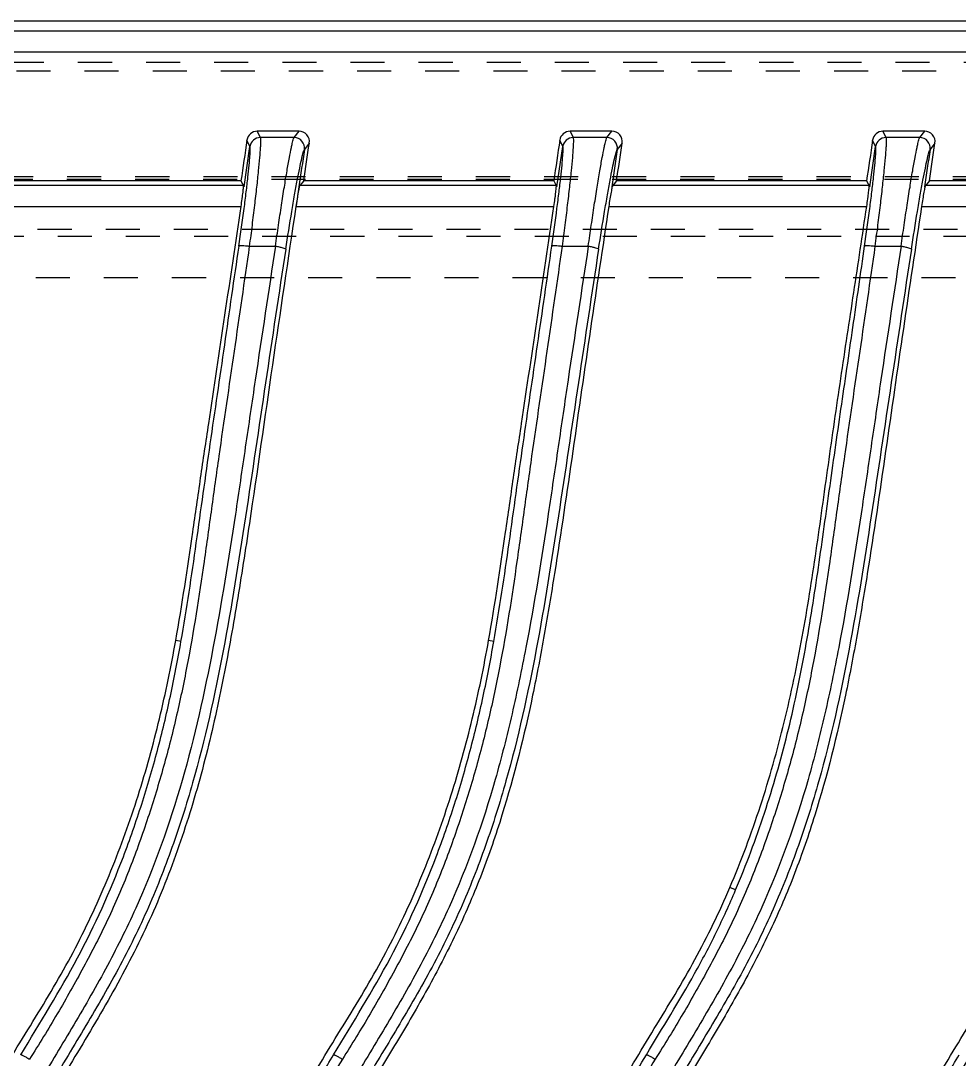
# Model space of a CAD drawing. Header units: millimetres. Extents: x 547 to 3706, y -10485 to 2068.
# Drawn here: x 1264.14 to 1309.14, y 1651.56 to 1701.34 of the extents above; entities that cross this region are included whole.
import ezdxf

# ---------------------------------------------------------------- set-up
doc = ezdxf.new("R2010")
doc.units = ezdxf.units.MM
doc.header["$LTSCALE"] = 16.335
doc.linetypes.add('HIDDEN', pattern=[0.2, 0.1, -0.1])
doc.layers.get('0').update_dxf_attribs({"linetype": 'CONTINUOUS'})
doc.layers.add('DEFAULT_2', color=8, linetype='HIDDEN')

msp = doc.modelspace()

# ---------------------------------------------------------------- linework, layer by layer
at = {"color": 7, "linetype": 'Continuous'}
for p, q in [((1221.848, 1701.337), (1444.607, 1701.337)), ((1418.4, 1700.846), (1242.45, 1700.846)), ((1242.425, 1699.848), (1418.425, 1699.848)), ((1275.478, 1696.042), (1275.623, 1695.739)), ((1277.481, 1696.042), (1275.478, 1696.042)), ((1277.245, 1695.739), (1277.481, 1696.042)), ((1290.478, 1696.042), (1290.623, 1695.739)), ((1292.481, 1696.042), (1290.478, 1696.042)), ((1292.245, 1695.739), (1292.481, 1696.042)), ((1305.478, 1696.042), (1305.623, 1695.739)), ((1307.481, 1696.042), (1305.478, 1696.042)), ((1307.245, 1695.739), (1307.481, 1696.042)), ((1274.844, 1693.384), (1275.129, 1695.312)), ((1275.129, 1695.312), (1274.984, 1695.616)), ((1277.245, 1695.739), (1275.623, 1695.739)), ((1277.975, 1695.469), (1277.739, 1695.166)), ((1289.844, 1693.384), (1290.129, 1695.312)), ((1290.129, 1695.312), (1289.984, 1695.616)), ((1292.245, 1695.739), (1290.623, 1695.739)), ((1292.975, 1695.469), (1292.739, 1695.166)), ((1304.844, 1693.384), (1305.129, 1695.312)), ((1305.129, 1695.312), (1304.984, 1695.616)), ((1307.245, 1695.739), (1305.623, 1695.739)), ((1307.975, 1695.469), (1307.739, 1695.166)), ((1274.817, 1693.434), (1262.514, 1693.434)), ((1274.695, 1693.668), (1262.707, 1693.668)), ((1274.695, 1693.668), (1274.844, 1693.384)), ((1277.474, 1693.385), (1277.337, 1692.474)), ((1277.707, 1693.668), (1277.514, 1693.434)), ((1289.817, 1693.434), (1277.514, 1693.434)), ((1289.695, 1693.668), (1277.707, 1693.668)), ((1289.695, 1693.668), (1289.844, 1693.384)), ((1292.707, 1693.668), (1292.474, 1693.385)), ((1304.817, 1693.434), (1292.514, 1693.434)), ((1304.695, 1693.668), (1292.707, 1693.668)), ((1304.695, 1693.668), (1304.844, 1693.384)), ((1307.707, 1693.668), (1307.474, 1693.385)), ((1319.817, 1693.434), (1307.514, 1693.434)), ((1319.695, 1693.668), (1307.707, 1693.668)), ((1262.332, 1692.436), (1274.702, 1692.436)), ((1277.332, 1692.436), (1289.702, 1692.436)), ((1292.332, 1692.436), (1304.702, 1692.436)), ((1307.332, 1692.436), (1319.702, 1692.436)), ((1275.097, 1690.533), (1276.351, 1690.533)), ((1290.097, 1690.533), (1291.351, 1690.533)), ((1305.097, 1690.533), (1306.351, 1690.533)), ((1271.824, 1671.582), (1271.571, 1671.629)), ((1286.824, 1671.582), (1286.571, 1671.629)), ((1298.412, 1659.676), (1298.139, 1659.795))]:
    msp.add_line(p, q, dxfattribs=at)
for centre, radius, start, end in [((1275.478, 1695.543), 0.499, 89.9939, 171.6062), ((1290.478, 1695.543), 0.499, 89.9939, 171.6062), ((1305.478, 1695.543), 0.499, 89.9939, 171.6062), ((1275.624, 1695.237), 0.501, 90.0703, 171.4021), ((1277.244, 1695.237), 0.501, 351.7445, 89.8616), ((1290.624, 1695.237), 0.501, 90.0703, 171.4021), ((1292.244, 1695.237), 0.501, 351.7444, 89.8616), ((1305.624, 1695.237), 0.501, 90.0703, 171.4021), ((1307.244, 1695.237), 0.501, 351.7444, 89.8616)]:
    msp.add_arc(centre, radius, start, end, dxfattribs=at)
for centre, major_axis, ratio, start_param, end_param in [((6460.795, 921.75), (4124.678, -3238.736), 0.999193, -2.623723, -2.623347), ((-361.329, 1938.228), (1641.435, 228.537), 0.999338, -0.286637, -0.285537), ((6475.795, 921.75), (4124.678, -3238.736), 0.999193, -2.623723, -2.623347), ((-346.329, 1938.228), (1641.435, 228.537), 0.999338, -0.286637, -0.285537), ((6490.795, 921.75), (4124.678, -3238.736), 0.999193, -2.623723, -2.623347), ((-331.329, 1938.228), (1641.435, 228.537), 0.999338, -0.286637, -0.285537)]:
    msp.add_ellipse(centre, major_axis=major_axis, ratio=ratio, start_param=start_param, end_param=end_param, dxfattribs=at)
for points, knots in [([(1277.975, 1695.469), (1277.995, 1695.606), (1277.911, 1695.913), (1277.62, 1696.042), (1277.481, 1696.042)], [0, 0, 0, 0, 0.500032, 1, 1, 1, 1]), ([(1292.975, 1695.469), (1292.995, 1695.606), (1292.911, 1695.913), (1292.62, 1696.042), (1292.481, 1696.042)], [0, 0, 0, 0, 0.500032, 1, 1, 1, 1]), ([(1307.975, 1695.469), (1307.995, 1695.606), (1307.911, 1695.913), (1307.62, 1696.042), (1307.481, 1696.042)], [0, 0, 0, 0, 0.500032, 1, 1, 1, 1]), ([(1274.602, 1690.541), (1274.688, 1691.138), (1274.807, 1692.002), (1274.947, 1693.101), (1275.028, 1693.798), (1275.089, 1694.377), (1275.124, 1694.778), (1275.139, 1695.027), (1275.143, 1695.157), (1275.14, 1695.247), (1275.136, 1695.295), (1275.129, 1695.312)], [0, 0, 0, 0, 0.376559, 0.54458, 0.692053, 0.81454, 0.908221, 0.94333, 0.970271, 0.989098, 1, 1, 1, 1]), ([(1275.623, 1695.739), (1275.63, 1695.723), (1275.634, 1695.671), (1275.637, 1695.575), (1275.633, 1695.434), (1275.619, 1695.164), (1275.584, 1694.727), (1275.524, 1694.095), (1275.442, 1693.334), (1275.341, 1692.468), (1275.225, 1691.523), (1275.141, 1690.869), (1275.097, 1690.533)], [0, 0, 0, 0, 0.010152, 0.028743, 0.055653, 0.090647, 0.183937, 0.306539, 0.454492, 0.622305, 0.805589, 1, 1, 1, 1]), ([(1276.351, 1690.533), (1276.398, 1690.869), (1276.492, 1691.523), (1276.634, 1692.468), (1276.771, 1693.334), (1276.896, 1694.095), (1277.008, 1694.728), (1277.093, 1695.165), (1277.152, 1695.435), (1277.187, 1695.576), (1277.216, 1695.672), (1277.234, 1695.723), (1277.245, 1695.739)], [0, 0, 0, 0, 0.192925, 0.375038, 0.542125, 0.689981, 0.812963, 0.906913, 0.942378, 0.969842, 0.989091, 1, 1, 1, 1]), ([(1289.602, 1690.541), (1289.688, 1691.138), (1289.807, 1692.002), (1289.947, 1693.101), (1290.028, 1693.798), (1290.089, 1694.377), (1290.124, 1694.778), (1290.139, 1695.027), (1290.143, 1695.157), (1290.14, 1695.247), (1290.136, 1695.295), (1290.129, 1695.312)], [0, 0, 0, 0, 0.376564, 0.544587, 0.692061, 0.814548, 0.908227, 0.943336, 0.970275, 0.989099, 1, 1, 1, 1]), ([(1290.623, 1695.739), (1290.63, 1695.723), (1290.634, 1695.671), (1290.637, 1695.575), (1290.633, 1695.434), (1290.619, 1695.164), (1290.584, 1694.727), (1290.524, 1694.095), (1290.442, 1693.334), (1290.341, 1692.468), (1290.225, 1691.523), (1290.141, 1690.869), (1290.097, 1690.533)], [0, 0, 0, 0, 0.010152, 0.028743, 0.055653, 0.090648, 0.183937, 0.306539, 0.454492, 0.622305, 0.805589, 1, 1, 1, 1]), ([(1291.351, 1690.533), (1291.398, 1690.869), (1291.492, 1691.523), (1291.634, 1692.468), (1291.771, 1693.334), (1291.896, 1694.095), (1292.008, 1694.728), (1292.093, 1695.165), (1292.152, 1695.435), (1292.187, 1695.576), (1292.216, 1695.672), (1292.234, 1695.723), (1292.245, 1695.739)], [0, 0, 0, 0, 0.192925, 0.375038, 0.542125, 0.689981, 0.812963, 0.906913, 0.942378, 0.969842, 0.989091, 1, 1, 1, 1]), ([(1304.602, 1690.541), (1304.688, 1691.138), (1304.807, 1692.002), (1304.947, 1693.102), (1305.028, 1693.798), (1305.089, 1694.377), (1305.124, 1694.778), (1305.139, 1695.027), (1305.143, 1695.157), (1305.14, 1695.247), (1305.135, 1695.295), (1305.129, 1695.312)], [0, 0, 0, 0, 0.376567, 0.54459, 0.692063, 0.814549, 0.908228, 0.943336, 0.970274, 0.989099, 1, 1, 1, 1]), ([(1305.623, 1695.739), (1305.63, 1695.723), (1305.634, 1695.671), (1305.637, 1695.575), (1305.633, 1695.434), (1305.619, 1695.164), (1305.584, 1694.727), (1305.524, 1694.095), (1305.442, 1693.334), (1305.341, 1692.468), (1305.225, 1691.523), (1305.141, 1690.869), (1305.097, 1690.533)], [0, 0, 0, 0, 0.010152, 0.028743, 0.055653, 0.090648, 0.183937, 0.306539, 0.454492, 0.622305, 0.805589, 1, 1, 1, 1]), ([(1306.351, 1690.533), (1306.398, 1690.869), (1306.492, 1691.523), (1306.634, 1692.468), (1306.771, 1693.334), (1306.896, 1694.095), (1307.008, 1694.728), (1307.093, 1695.165), (1307.152, 1695.435), (1307.187, 1695.576), (1307.216, 1695.672), (1307.234, 1695.723), (1307.245, 1695.739)], [0, 0, 0, 0, 0.192925, 0.375038, 0.542125, 0.689981, 0.812963, 0.906913, 0.942378, 0.969842, 0.989091, 1, 1, 1, 1]), ([(1276.845, 1690.393), (1276.937, 1690.993), (1277.076, 1691.859), (1277.264, 1692.959), (1277.39, 1693.655), (1277.502, 1694.234), (1277.586, 1694.635), (1277.646, 1694.883), (1277.68, 1695.014), (1277.71, 1695.103), (1277.728, 1695.151), (1277.739, 1695.166)], [0, 0, 0, 0, 0.374341, 0.541572, 0.688683, 0.811273, 0.905607, 0.941347, 0.969096, 0.988671, 1, 1, 1, 1]), ([(1291.845, 1690.393), (1291.937, 1690.993), (1292.076, 1691.859), (1292.264, 1692.959), (1292.39, 1693.655), (1292.502, 1694.234), (1292.586, 1694.635), (1292.646, 1694.883), (1292.68, 1695.014), (1292.71, 1695.103), (1292.728, 1695.151), (1292.739, 1695.166)], [0, 0, 0, 0, 0.374343, 0.541575, 0.688687, 0.811277, 0.90561, 0.94135, 0.969098, 0.988672, 1, 1, 1, 1]), ([(1306.845, 1690.393), (1306.937, 1690.993), (1307.076, 1691.859), (1307.264, 1692.959), (1307.39, 1693.655), (1307.502, 1694.234), (1307.586, 1694.635), (1307.646, 1694.883), (1307.68, 1695.014), (1307.71, 1695.103), (1307.728, 1695.151), (1307.739, 1695.166)], [0, 0, 0, 0, 0.374343, 0.541575, 0.688687, 0.811277, 0.90561, 0.94135, 0.969098, 0.988672, 1, 1, 1, 1]), ([(1274.702, 1692.436), (1274.721, 1692.558), (1274.746, 1692.737), (1274.776, 1692.966), (1274.794, 1693.114), (1274.807, 1693.237), (1274.817, 1693.333), (1274.818, 1693.393), (1274.821, 1693.426), (1274.817, 1693.434)], [0, 0, 0, 0, 0.369648, 0.538944, 0.688584, 0.813541, 0.909073, 0.971911, 1, 1, 1, 1]), ([(1277.514, 1693.434), (1277.508, 1693.426), (1277.501, 1693.394), (1277.484, 1693.333), (1277.466, 1693.238), (1277.431, 1693.059), (1277.386, 1692.788), (1277.35, 1692.559), (1277.331, 1692.436)], [0, 0, 0, 0, 0.02975, 0.093838, 0.189958, 0.314763, 0.632424, 1, 1, 1, 1]), ([(1289.702, 1692.436), (1289.721, 1692.558), (1289.746, 1692.737), (1289.776, 1692.966), (1289.794, 1693.114), (1289.807, 1693.237), (1289.817, 1693.333), (1289.818, 1693.393), (1289.821, 1693.426), (1289.817, 1693.434)], [0, 0, 0, 0, 0.369648, 0.538944, 0.688584, 0.813541, 0.909073, 0.971911, 1, 1, 1, 1]), ([(1292.515, 1693.434), (1292.508, 1693.426), (1292.501, 1693.394), (1292.484, 1693.333), (1292.466, 1693.237), (1292.432, 1693.058), (1292.386, 1692.788), (1292.35, 1692.559), (1292.332, 1692.436)], [0, 0, 0, 0, 0.029771, 0.093925, 0.190168, 0.315155, 0.632666, 1, 1, 1, 1]), ([(1304.702, 1692.436), (1304.721, 1692.558), (1304.746, 1692.737), (1304.776, 1692.966), (1304.794, 1693.114), (1304.807, 1693.237), (1304.817, 1693.333), (1304.818, 1693.393), (1304.821, 1693.426), (1304.817, 1693.434)], [0, 0, 0, 0, 0.369648, 0.538944, 0.688584, 0.813541, 0.909073, 0.971911, 1, 1, 1, 1]), ([(1307.515, 1693.434), (1307.508, 1693.426), (1307.501, 1693.394), (1307.484, 1693.333), (1307.466, 1693.237), (1307.432, 1693.058), (1307.386, 1692.788), (1307.35, 1692.559), (1307.332, 1692.436)], [0, 0, 0, 0, 0.029771, 0.093925, 0.190168, 0.315155, 0.632666, 1, 1, 1, 1]), ([(1277.332, 1692.436), (1276.953, 1689.904), (1276.194, 1684.84), (1275.301, 1678.503), (1274.517, 1673.443), (1273.845, 1669.661), (1273.008, 1665.911), (1271.926, 1662.222), (1270.784, 1659.228), (1269.698, 1656.908), (1268.802, 1655.208), (1267.85, 1653.539), (1266.531, 1651.345), (1265.209, 1649.15), (1264.059, 1646.859), (1263.299, 1645.093), (1262.669, 1643.277), (1262.16, 1641.424), (1261.709, 1639.557), (1261.248, 1637.692), (1260.777, 1635.831), (1260.475, 1634.587), (1260.331, 1633.964)], [0, 0, 0, 0, 0.124977, 0.249955, 0.312443, 0.374938, 0.437428, 0.49993, 0.562445, 0.593689, 0.624938, 0.656201, 0.687456, 0.749941, 0.781233, 0.812513, 0.843744, 0.874981, 0.906257, 0.937521, 0.968763, 1, 1, 1, 1]), ([(1271.571, 1671.629), (1271.878, 1673.355), (1272.262, 1675.958), (1272.762, 1679.429), (1273.279, 1682.897), (1273.932, 1687.232), (1274.445, 1690.701), (1274.702, 1692.436)], [0, 0, 0, 0, 0.249993, 0.375007, 0.500007, 0.75, 1, 1, 1, 1]), ([(1292.332, 1692.436), (1292.039, 1690.481), (1291.451, 1686.574), (1290.611, 1680.706), (1289.897, 1675.817), (1289.251, 1671.918), (1288.52, 1668.035), (1287.561, 1664.194), (1286.277, 1660.454), (1285.11, 1657.725), (1283.752, 1655.089), (1282.259, 1652.526), (1280.714, 1649.997), (1279.512, 1647.835), (1278.694, 1646.035), (1278.15, 1644.654), (1277.684, 1643.246), (1277.284, 1641.818), (1276.92, 1640.382), (1276.437, 1638.465), (1275.825, 1636.072), (1275.143, 1633.188), (1274.528, 1630.288), (1273.982, 1627.374), (1273.325, 1623.477), (1272.641, 1618.584), (1271.863, 1610.718), (1271.629, 1604.788), (1271.629, 1600.837)], [0, 0, 0, 0, 0.062498, 0.124996, 0.187494, 0.218743, 0.249995, 0.31248, 0.343738, 0.374989, 0.406246, 0.437493, 0.468754, 0.500001, 0.515642, 0.531281, 0.546906, 0.56253, 0.578163, 0.593794, 0.625041, 0.656289, 0.68754, 0.718789, 0.750039, 0.812535, 0.875032, 1, 1, 1, 1]), ([(1286.571, 1671.629), (1286.878, 1673.355), (1287.262, 1675.958), (1287.762, 1679.429), (1288.279, 1682.897), (1288.932, 1687.232), (1289.445, 1690.701), (1289.702, 1692.436)], [0, 0, 0, 0, 0.249993, 0.375007, 0.500007, 0.75, 1, 1, 1, 1]), ([(1307.332, 1692.436), (1307.039, 1690.481), (1306.451, 1686.574), (1305.611, 1680.706), (1304.897, 1675.817), (1304.251, 1671.918), (1303.52, 1668.035), (1302.561, 1664.194), (1301.277, 1660.454), (1300.11, 1657.725), (1298.752, 1655.089), (1297.259, 1652.526), (1295.714, 1649.997), (1294.512, 1647.835), (1293.694, 1646.035), (1293.15, 1644.654), (1292.684, 1643.246), (1292.284, 1641.818), (1291.92, 1640.382), (1291.437, 1638.465), (1290.825, 1636.072), (1290.143, 1633.188), (1289.528, 1630.288), (1288.982, 1627.374), (1288.325, 1623.477), (1287.641, 1618.584), (1286.863, 1610.718), (1286.629, 1604.788), (1286.629, 1600.837)], [0, 0, 0, 0, 0.062498, 0.124996, 0.187494, 0.218743, 0.249995, 0.31248, 0.343738, 0.374989, 0.406246, 0.437493, 0.468754, 0.500001, 0.515642, 0.531281, 0.546906, 0.56253, 0.578163, 0.593794, 0.625041, 0.656289, 0.68754, 0.718789, 0.750039, 0.812535, 0.875032, 1, 1, 1, 1]), ([(1298.139, 1659.795), (1298.685, 1661.074), (1299.658, 1663.688), (1300.795, 1667.71), (1301.645, 1671.801), (1302.292, 1675.924), (1302.855, 1680.058), (1303.456, 1684.186), (1304.082, 1688.311), (1304.498, 1691.06), (1304.702, 1692.436)], [0, 0, 0, 0, 0.125007, 0.250188, 0.375246, 0.500191, 0.625165, 0.750121, 0.875061, 1, 1, 1, 1]), ([(1322.332, 1692.436), (1322.039, 1690.481), (1321.451, 1686.574), (1320.611, 1680.706), (1319.897, 1675.817), (1319.251, 1671.918), (1318.52, 1668.035), (1317.561, 1664.194), (1316.277, 1660.454), (1315.11, 1657.725), (1313.752, 1655.089), (1312.259, 1652.526), (1310.714, 1649.997), (1309.512, 1647.835), (1308.694, 1646.035), (1308.15, 1644.654), (1307.684, 1643.246), (1307.284, 1641.818), (1306.92, 1640.382), (1306.437, 1638.465), (1305.825, 1636.072), (1305.143, 1633.188), (1304.528, 1630.288), (1303.982, 1627.374), (1303.325, 1623.477), (1302.641, 1618.584), (1301.863, 1610.718), (1301.629, 1604.788), (1301.629, 1600.837)], [0, 0, 0, 0, 0.062498, 0.124996, 0.187494, 0.218743, 0.249995, 0.31248, 0.343738, 0.374989, 0.406246, 0.437493, 0.468754, 0.500001, 0.515642, 0.531281, 0.546906, 0.56253, 0.578163, 0.593794, 0.625041, 0.656289, 0.68754, 0.718789, 0.750039, 0.812535, 0.875032, 1, 1, 1, 1]), ([(1276.351, 1690.533), (1276.028, 1688.393), (1275.536, 1685.184), (1274.905, 1680.899), (1274.276, 1676.61), (1273.416, 1671.255), (1272.004, 1664.89), (1270.175, 1659.752), (1268.226, 1655.86), (1266.589, 1653.036), (1264.889, 1650.248), (1263.59, 1647.853), (1262.694, 1645.866), (1261.924, 1643.827), (1261.483, 1642.249), (1261.245, 1641.186)], [0, 0, 0, 0, 0.12455, 0.186878, 0.249239, 0.374064, 0.499016, 0.624068, 0.686671, 0.749303, 0.811937, 0.87462, 0.905954, 0.937304, 1, 1, 1, 1]), ([(1276.845, 1690.393), (1276.515, 1688.257), (1275.872, 1683.978), (1274.922, 1677.553), (1273.909, 1671.132), (1272.734, 1665.832), (1271.424, 1661.688), (1270.416, 1659.152), (1269.483, 1657.165), (1268.456, 1655.204), (1267.054, 1652.815), (1265.62, 1650.453), (1264.541, 1648.545), (1263.795, 1647.106), (1263.147, 1645.635), (1262.427, 1643.62), (1262, 1642.071), (1261.732, 1641.032)], [0, 0, 0, 0, 0.124351, 0.248926, 0.373664, 0.498296, 0.560736, 0.623514, 0.655143, 0.686952, 0.750851, 0.814459, 0.845891, 0.876947, 0.907663, 0.938278, 1, 1, 1, 1]), ([(1275.097, 1690.533), (1274.856, 1688.856), (1274.37, 1685.501), (1273.751, 1681.308), (1273.281, 1677.948), (1272.817, 1674.584), (1272.296, 1671.225), (1271.595, 1667.899), (1270.96, 1665.427), (1270.206, 1662.988), (1269.342, 1660.584), (1268.331, 1658.236), (1267.159, 1655.964), (1265.904, 1653.737), (1265.018, 1652.281), (1264.559, 1651.563)], [0, 0, 0, 0, 0.12462, 0.249353, 0.311759, 0.374191, 0.499128, 0.561647, 0.624186, 0.68676, 0.749379, 0.811989, 0.874638, 0.937324, 1, 1, 1, 1]), ([(1271.821, 1671.583), (1272.098, 1673.153), (1272.45, 1675.521), (1272.887, 1678.683), (1273.339, 1681.848), (1273.919, 1685.799), (1274.375, 1688.961), (1274.603, 1690.541)], [0, 0, 0, 0, 0.249623, 0.374726, 0.499874, 0.75007, 1, 1, 1, 1]), ([(1274.602, 1690.541), (1274.605, 1690.546), (1274.62, 1690.554), (1274.67, 1690.563), (1274.774, 1690.564), (1274.925, 1690.554), (1275.038, 1690.541), (1275.097, 1690.533)], [0, 0, 0, 0, 0.031669, 0.092664, 0.316232, 0.644184, 1, 1, 1, 1]), ([(1291.351, 1690.533), (1291.028, 1688.397), (1290.537, 1685.193), (1289.908, 1680.916), (1289.28, 1676.634), (1288.594, 1672.357), (1287.717, 1668.113), (1286.655, 1663.908), (1285.197, 1659.802), (1283.256, 1655.915), (1281.623, 1653.093), (1279.926, 1650.311), (1278.624, 1647.923), (1277.725, 1645.941), (1276.951, 1643.908), (1276.508, 1642.334), (1276.268, 1641.273)], [0, 0, 0, 0, 0.124547, 0.186873, 0.249232, 0.374053, 0.436524, 0.499032, 0.624079, 0.686681, 0.749309, 0.811942, 0.874624, 0.905956, 0.937305, 1, 1, 1, 1]), ([(1276.351, 1690.533), (1276.411, 1690.524), (1276.528, 1690.503), (1276.68, 1690.468), (1276.784, 1690.436), (1276.831, 1690.411), (1276.844, 1690.399), (1276.845, 1690.393)], [0, 0, 0, 0, 0.352727, 0.682088, 0.907501, 0.96861, 1, 1, 1, 1]), ([(1291.845, 1690.393), (1291.517, 1688.265), (1290.876, 1684.002), (1289.929, 1677.601), (1288.921, 1671.203), (1287.756, 1665.919), (1286.458, 1661.783), (1285.458, 1659.249), (1284.531, 1657.262), (1283.509, 1655.298), (1282.109, 1652.905), (1280.673, 1650.543), (1279.59, 1648.634), (1278.839, 1647.195), (1278.184, 1645.725), (1277.455, 1643.709), (1277.024, 1642.158), (1276.754, 1641.118)], [0, 0, 0, 0, 0.124102, 0.248415, 0.372883, 0.49734, 0.559746, 0.622538, 0.654199, 0.686056, 0.750091, 0.813864, 0.84539, 0.87655, 0.90737, 0.938082, 1, 1, 1, 1]), ([(1290.097, 1690.533), (1289.856, 1688.856), (1289.37, 1685.501), (1288.751, 1681.308), (1288.281, 1677.948), (1287.817, 1674.584), (1287.296, 1671.225), (1286.595, 1667.899), (1285.96, 1665.427), (1285.206, 1662.988), (1284.342, 1660.584), (1283.331, 1658.236), (1282.159, 1655.964), (1280.904, 1653.737), (1280.018, 1652.281), (1279.559, 1651.563)], [0, 0, 0, 0, 0.12462, 0.249353, 0.311759, 0.374191, 0.499128, 0.561647, 0.624186, 0.68676, 0.749379, 0.811989, 0.874638, 0.937324, 1, 1, 1, 1]), ([(1286.821, 1671.583), (1287.098, 1673.153), (1287.45, 1675.521), (1287.887, 1678.683), (1288.339, 1681.848), (1288.919, 1685.799), (1289.375, 1688.961), (1289.603, 1690.541)], [0, 0, 0, 0, 0.249623, 0.374726, 0.499874, 0.75007, 1, 1, 1, 1]), ([(1289.602, 1690.541), (1289.605, 1690.546), (1289.62, 1690.554), (1289.67, 1690.563), (1289.774, 1690.564), (1289.925, 1690.554), (1290.038, 1690.541), (1290.097, 1690.533)], [0, 0, 0, 0, 0.031669, 0.092664, 0.316232, 0.644184, 1, 1, 1, 1]), ([(1306.351, 1690.533), (1306.028, 1688.397), (1305.537, 1685.193), (1304.908, 1680.916), (1304.28, 1676.634), (1303.594, 1672.357), (1302.717, 1668.113), (1301.655, 1663.908), (1300.197, 1659.802), (1298.256, 1655.915), (1296.623, 1653.093), (1294.926, 1650.311), (1293.624, 1647.923), (1292.725, 1645.941), (1291.951, 1643.908), (1291.508, 1642.334), (1291.268, 1641.273)], [0, 0, 0, 0, 0.124547, 0.186873, 0.249232, 0.374053, 0.436524, 0.499032, 0.624079, 0.686681, 0.749309, 0.811942, 0.874624, 0.905956, 0.937305, 1, 1, 1, 1]), ([(1291.351, 1690.533), (1291.411, 1690.524), (1291.528, 1690.503), (1291.68, 1690.468), (1291.784, 1690.436), (1291.831, 1690.411), (1291.844, 1690.399), (1291.845, 1690.393)], [0, 0, 0, 0, 0.352727, 0.682088, 0.907501, 0.96861, 1, 1, 1, 1]), ([(1306.845, 1690.393), (1306.517, 1688.265), (1305.876, 1684.002), (1304.929, 1677.601), (1303.921, 1671.203), (1302.756, 1665.919), (1301.458, 1661.783), (1300.458, 1659.249), (1299.531, 1657.262), (1298.509, 1655.298), (1297.109, 1652.905), (1295.673, 1650.543), (1294.59, 1648.634), (1293.839, 1647.195), (1293.184, 1645.725), (1292.455, 1643.709), (1292.024, 1642.158), (1291.754, 1641.118)], [0, 0, 0, 0, 0.124102, 0.248415, 0.372883, 0.49734, 0.559746, 0.622538, 0.654199, 0.686056, 0.750091, 0.813864, 0.84539, 0.87655, 0.90737, 0.938082, 1, 1, 1, 1]), ([(1305.097, 1690.533), (1304.856, 1688.856), (1304.37, 1685.501), (1303.751, 1681.308), (1303.281, 1677.948), (1302.817, 1674.584), (1302.296, 1671.225), (1301.595, 1667.899), (1300.96, 1665.427), (1300.206, 1662.988), (1299.342, 1660.584), (1298.331, 1658.236), (1297.159, 1655.964), (1295.904, 1653.737), (1295.018, 1652.281), (1294.559, 1651.563)], [0, 0, 0, 0, 0.12462, 0.249353, 0.311759, 0.374191, 0.499128, 0.561647, 0.624186, 0.68676, 0.749379, 0.811989, 0.874638, 0.937324, 1, 1, 1, 1]), ([(1298.415, 1659.675), (1298.928, 1660.884), (1299.847, 1663.35), (1300.94, 1667.138), (1301.749, 1670.997), (1302.365, 1674.893), (1302.902, 1678.806), (1303.467, 1682.719), (1304.039, 1686.631), (1304.415, 1689.238), (1304.603, 1690.541)], [0, 0, 0, 0, 0.124786, 0.249688, 0.374339, 0.499194, 0.624401, 0.74969, 0.874899, 1, 1, 1, 1]), ([(1304.602, 1690.541), (1304.605, 1690.546), (1304.62, 1690.554), (1304.67, 1690.563), (1304.774, 1690.564), (1304.925, 1690.554), (1305.038, 1690.541), (1305.097, 1690.533)], [0, 0, 0, 0, 0.031669, 0.092664, 0.316232, 0.644184, 1, 1, 1, 1]), ([(1321.351, 1690.533), (1321.028, 1688.397), (1320.537, 1685.193), (1319.908, 1680.916), (1319.28, 1676.634), (1318.594, 1672.357), (1317.717, 1668.113), (1316.655, 1663.908), (1315.197, 1659.802), (1313.256, 1655.915), (1311.623, 1653.093), (1309.926, 1650.311), (1308.624, 1647.923), (1307.725, 1645.941), (1306.951, 1643.908), (1306.508, 1642.334), (1306.268, 1641.273)], [0, 0, 0, 0, 0.124547, 0.186873, 0.249232, 0.374053, 0.436524, 0.499032, 0.624079, 0.686681, 0.749309, 0.811942, 0.874624, 0.905956, 0.937305, 1, 1, 1, 1]), ([(1306.351, 1690.533), (1306.411, 1690.524), (1306.528, 1690.503), (1306.68, 1690.468), (1306.784, 1690.436), (1306.831, 1690.411), (1306.844, 1690.399), (1306.845, 1690.393)], [0, 0, 0, 0, 0.352727, 0.682088, 0.907501, 0.96861, 1, 1, 1, 1]), ([(1321.845, 1690.393), (1321.517, 1688.265), (1320.876, 1684.002), (1319.929, 1677.601), (1318.921, 1671.203), (1317.756, 1665.919), (1316.458, 1661.783), (1315.458, 1659.249), (1314.531, 1657.262), (1313.509, 1655.298), (1312.109, 1652.905), (1310.673, 1650.543), (1309.59, 1648.634), (1308.839, 1647.195), (1308.184, 1645.725), (1307.455, 1643.709), (1307.024, 1642.158), (1306.754, 1641.118)], [0, 0, 0, 0, 0.124102, 0.248415, 0.372883, 0.49734, 0.559746, 0.622538, 0.654199, 0.686056, 0.750091, 0.813864, 0.84539, 0.87655, 0.90737, 0.938082, 1, 1, 1, 1]), ([(1260.081, 1643.444), (1260.431, 1644.672), (1261.048, 1646.49), (1262.085, 1648.824), (1263.285, 1651.078), (1264.648, 1653.234), (1265.966, 1655.419), (1266.88, 1657.102), (1267.716, 1658.826), (1268.729, 1661.171), (1269.811, 1664.178), (1270.829, 1667.872), (1271.347, 1670.373), (1271.571, 1671.629)], [0, 0, 0, 0, 0.125074, 0.187592, 0.249997, 0.374912, 0.437404, 0.499896, 0.562415, 0.624958, 0.750021, 0.875038, 1, 1, 1, 1]), ([(1264.138, 1651.781), (1265.061, 1653.318), (1266.962, 1656.343), (1268.791, 1660.427), (1269.961, 1663.789), (1270.711, 1666.357), (1271.332, 1668.957), (1271.667, 1670.706), (1271.821, 1671.583)], [0, 0, 0, 0, 0.251321, 0.500274, 0.625315, 0.750375, 0.875228, 1, 1, 1, 1]), ([(1275.081, 1643.444), (1275.431, 1644.672), (1276.048, 1646.49), (1277.085, 1648.824), (1278.285, 1651.078), (1279.648, 1653.234), (1280.966, 1655.419), (1281.88, 1657.102), (1282.716, 1658.826), (1283.729, 1661.171), (1284.811, 1664.178), (1285.829, 1667.872), (1286.347, 1670.373), (1286.571, 1671.629)], [0, 0, 0, 0, 0.125074, 0.187592, 0.249997, 0.374912, 0.437404, 0.499896, 0.562415, 0.624958, 0.750021, 0.875038, 1, 1, 1, 1]), ([(1279.138, 1651.781), (1280.061, 1653.318), (1281.962, 1656.343), (1283.791, 1660.427), (1284.961, 1663.789), (1285.711, 1666.357), (1286.332, 1668.957), (1286.667, 1670.706), (1286.821, 1671.583)], [0, 0, 0, 0, 0.251321, 0.500274, 0.625315, 0.750375, 0.875228, 1, 1, 1, 1]), ([(1305.081, 1643.444), (1305.431, 1644.672), (1306.048, 1646.49), (1307.085, 1648.824), (1308.285, 1651.078), (1309.648, 1653.234), (1310.966, 1655.419), (1311.88, 1657.102), (1312.716, 1658.826), (1313.729, 1661.171), (1314.811, 1664.178), (1315.829, 1667.872), (1316.347, 1670.373), (1316.571, 1671.629)], [0, 0, 0, 0, 0.125074, 0.187592, 0.249997, 0.374912, 0.437404, 0.499896, 0.562415, 0.624958, 0.750021, 0.875038, 1, 1, 1, 1]), ([(1284.025, 1600.836), (1284.025, 1603.397), (1284.154, 1608.519), (1284.637, 1614.905), (1285.215, 1619.994), (1285.745, 1623.798), (1286.371, 1627.588), (1287.085, 1631.363), (1287.898, 1635.117), (1288.678, 1638.221), (1289.328, 1640.699), (1289.973, 1643.177), (1290.864, 1646.26), (1292.247, 1649.161), (1293.515, 1651.387), (1294.516, 1653.028), (1295.519, 1654.666), (1296.793, 1656.887), (1297.637, 1658.617), (1298.139, 1659.795)], [0, 0, 0, 0, 0.124985, 0.24997, 0.312468, 0.374962, 0.437456, 0.499964, 0.562453, 0.624914, 0.656179, 0.687486, 0.749967, 0.812429, 0.843748, 0.875017, 0.90625, 0.937492, 1, 1, 1, 1]), ([(1294.138, 1651.781), (1294.913, 1653.072), (1296.106, 1654.983), (1297.508, 1657.632), (1298.123, 1658.99), (1298.415, 1659.675)], [0, 0, 0, 0, 0.502819, 0.751439, 1, 1, 1, 1]), ([(1264.139, 1651.782), (1264.142, 1651.784), (1264.157, 1651.779), (1264.183, 1651.77), (1264.223, 1651.751), (1264.3, 1651.713), (1264.414, 1651.65), (1264.51, 1651.595), (1264.56, 1651.565)], [0, 0, 0, 0, 0.027259, 0.087125, 0.179742, 0.304516, 0.633482, 1, 1, 1, 1]), ([(1279.559, 1651.563), (1278.977, 1650.648), (1277.903, 1648.758), (1276.633, 1645.757), (1275.826, 1643.166), (1275.265, 1641.072), (1274.724, 1638.971), (1274.072, 1636.339), (1273.101, 1632.109), (1271.664, 1624.647), (1270.277, 1613.868), (1269.909, 1605.179), (1269.91, 1600.837)], [0, 0, 0, 0, 0.062452, 0.1249, 0.18735, 0.218582, 0.249818, 0.312289, 0.374776, 0.499779, 0.749846, 1, 1, 1, 1]), ([(1275.4, 1643.349), (1275.61, 1644.087), (1275.942, 1645.191), (1276.467, 1646.639), (1277.07, 1648.063), (1277.955, 1649.785), (1278.74, 1651.119), (1279.138, 1651.782)], [0, 0, 0, 0, 0.248466, 0.373401, 0.498675, 0.749438, 1, 1, 1, 1]), ([(1279.139, 1651.782), (1279.142, 1651.784), (1279.157, 1651.779), (1279.183, 1651.77), (1279.223, 1651.751), (1279.3, 1651.713), (1279.414, 1651.65), (1279.51, 1651.595), (1279.56, 1651.565)], [0, 0, 0, 0, 0.027259, 0.087125, 0.179742, 0.304516, 0.633482, 1, 1, 1, 1]), ([(1284.41, 1600.837), (1284.41, 1605.191), (1284.687, 1611.72), (1285.611, 1620.366), (1286.415, 1625.732), (1287.193, 1630.004), (1287.845, 1633.2), (1288.449, 1635.855), (1288.969, 1637.973), (1289.379, 1639.557), (1289.799, 1641.139), (1290.219, 1642.721), (1290.669, 1644.299), (1291.172, 1645.868), (1291.774, 1647.409), (1292.733, 1649.4), (1293.569, 1650.834), (1294.138, 1651.781)], [0, 0, 0, 0, 0.249682, 0.374067, 0.498427, 0.560666, 0.622986, 0.685451, 0.716733, 0.748014, 0.779286, 0.81056, 0.841886, 0.87335, 0.90497, 0.936654, 1, 1, 1, 1]), ([(1294.559, 1651.563), (1293.977, 1650.648), (1292.903, 1648.758), (1291.633, 1645.757), (1290.826, 1643.166), (1290.265, 1641.072), (1289.724, 1638.971), (1289.072, 1636.339), (1288.101, 1632.109), (1286.664, 1624.647), (1285.277, 1613.868), (1284.909, 1605.179), (1284.91, 1600.837)], [0, 0, 0, 0, 0.062452, 0.1249, 0.18735, 0.218582, 0.249818, 0.312289, 0.374776, 0.499779, 0.749846, 1, 1, 1, 1]), ([(1294.139, 1651.782), (1294.142, 1651.784), (1294.157, 1651.779), (1294.183, 1651.77), (1294.223, 1651.751), (1294.3, 1651.713), (1294.414, 1651.65), (1294.51, 1651.595), (1294.56, 1651.565)], [0, 0, 0, 0, 0.027175, 0.086979, 0.179558, 0.30432, 0.633353, 1, 1, 1, 1]), ([(1309.559, 1651.563), (1308.977, 1650.648), (1307.903, 1648.758), (1306.633, 1645.757), (1305.826, 1643.166), (1305.265, 1641.072), (1304.724, 1638.971), (1304.072, 1636.339), (1303.101, 1632.109), (1301.664, 1624.647), (1300.277, 1613.868), (1299.909, 1605.179), (1299.91, 1600.837)], [0, 0, 0, 0, 0.062452, 0.1249, 0.18735, 0.218582, 0.249818, 0.312289, 0.374776, 0.499779, 0.749846, 1, 1, 1, 1]), ([(1305.4, 1643.349), (1305.61, 1644.087), (1305.942, 1645.191), (1306.467, 1646.639), (1307.07, 1648.063), (1307.955, 1649.785), (1308.74, 1651.119), (1309.138, 1651.782)], [0, 0, 0, 0, 0.248466, 0.373401, 0.498675, 0.749438, 1, 1, 1, 1])]:
    msp.add_open_spline(points, degree=3, knots=knots, dxfattribs=at)
for points in [[(1277.739, 1695.166), (1277.651, 1694.572), (1277.562, 1693.978), (1277.474, 1693.385)], [(1292.739, 1695.166), (1292.651, 1694.572), (1292.562, 1693.978), (1292.474, 1693.385)], [(1307.739, 1695.166), (1307.651, 1694.572), (1307.562, 1693.978), (1307.474, 1693.385)]]:
    msp.add_open_spline(points, degree=3, dxfattribs=at)
at = {"layer": 'DEFAULT_2', "color": 8, "linetype": 'HIDDEN'}
for p, q in [((1444.931, 1699.337), (1221.523, 1699.337)), ((1221.458, 1698.933), (1444.997, 1698.933)), ((1220.625, 1693.873), (1445.829, 1693.873)), ((1220.614, 1693.737), (1445.84, 1693.737)), ((1446.265, 1691.337), (1220.225, 1691.337)), ((1220.173, 1691.017), (1446.174, 1691.017)), ((1446.174, 1689.019), (1220.173, 1689.019))]:
    msp.add_line(p, q, dxfattribs=at)

doc.saveas('drawing.dxf')
